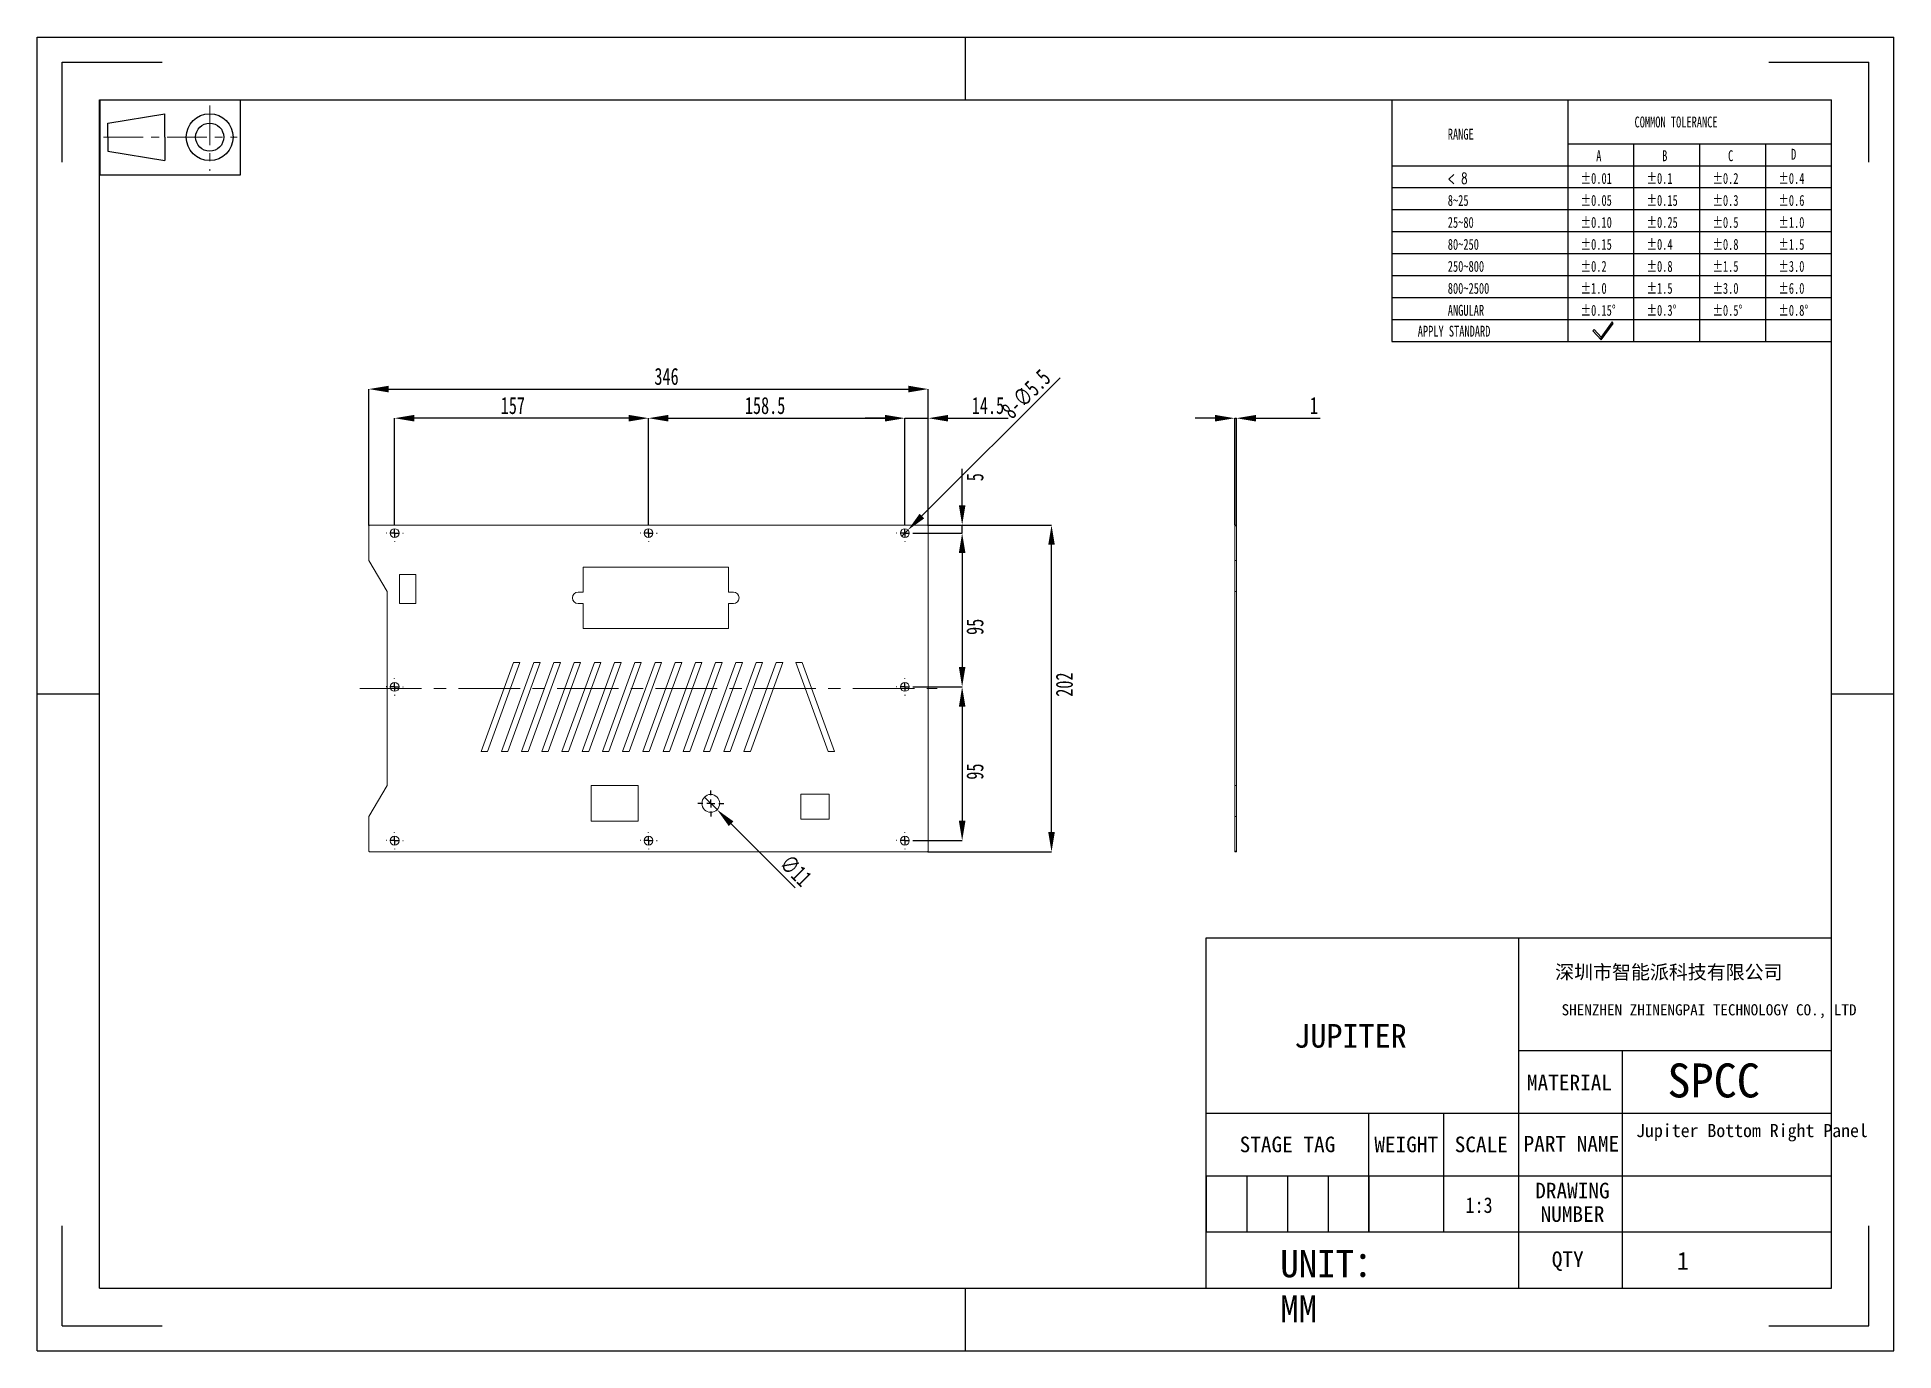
# Model space of a CAD drawing. Header units: millimetres. Extents: x 348 to 731, y -3 to 268.
import ezdxf

# ---------------------------------------------------------------- set-up
doc = ezdxf.new("R2010")
doc.units = ezdxf.units.MM
doc.header["$PDSIZE"] = -1
doc.linetypes.add('CENTER', pattern=[10.16, 6.35, -1.27, 1.27, -1.27])
doc.linetypes.add('CENTERX2', pattern=[20.32, 12.7, -2.54, 2.54, -2.54])
doc.layers.add('DEFAULT_1', color=7, linetype='CENTER', lineweight=18)
doc.layers.add('尺寸线层', color=3, linetype='Continuous', lineweight=18)
doc.layers.add('图框', color=7, linetype='Continuous')
doc.styles.add('SLDTEXTSTYLE4', font='TXT', dxfattribs={"width": 0.7})
doc.styles.add('SLDTEXTSTYLE5', font='TXT', dxfattribs={"width": 0.642857, "bigfont": 'bigfont'})
doc.styles.add('TEXTSTYLE_2', font='')
doc.styles.add('TEXTSTYLE_3', font='')
doc.styles.get('TEXTSTYLE_2').set_extended_font_data('宋体')
doc.styles.get('TEXTSTYLE_3').set_extended_font_data('宋体')
doc.dimstyles.new('SLDDIMSTYLE0', dxfattribs={"dimtxt": 3.5, "dimasz": 4.08, "dimexe": 0, "dimexo": 0.0625, "dimgap": 0.875, "dimtad": 2, "dimdec": 1, "dimlfac": 3, "dimrnd": 1e-09, "dimzin": 12, "dimdsep": 46, "dimtxsty": 'SLDTEXTSTYLE4', "dimsah": 1, "dimcen": 0.09, "dimadec": 0, "dimazin": 3, "dimtfac": 1, "dimtdec": 1, "dimtofl": 0, "dimtmove": 0, "dimatfit": 3, "dimfxl": 1, "dimfrac": 2, "dimtolj": 1, "dimtzin": 12, "dimarcsym": 0})
doc.dimstyles.new('SLDDIMSTYLE1', dxfattribs={"dimtxt": 3.5, "dimasz": 4.08, "dimexe": 0, "dimexo": 0.0625, "dimgap": 0.875, "dimtad": 2, "dimdec": 1, "dimlfac": 3, "dimrnd": 1e-09, "dimzin": 12, "dimdsep": 46, "dimtxsty": 'SLDTEXTSTYLE4', "dimsah": 1, "dimcen": 0.09, "dimadec": 0, "dimazin": 3, "dimtfac": 1, "dimtdec": 1, "dimtmove": 0, "dimatfit": 0, "dimfxl": 1, "dimfrac": 2, "dimtolj": 1, "dimtzin": 12, "dimarcsym": 0})
doc.dimstyles.new('SLDDIMSTYLE2', dxfattribs={"dimtxt": 3.5, "dimasz": 4.08, "dimexe": 0, "dimexo": 0.0625, "dimgap": 0.875, "dimtad": 2, "dimdec": 1, "dimlfac": 3, "dimrnd": 1e-09, "dimzin": 12, "dimdsep": 46, "dimtxsty": 'SLDTEXTSTYLE4', "dimblk1": 'NONE', "dimsah": 1, "dimcen": 0, "dimadec": 0, "dimazin": 3, "dimtfac": 1, "dimtdec": 1, "dimtmove": 0, "dimatfit": 3, "dimldrblk": 'NONE', "dimfxl": 1, "dimfrac": 2, "dimtolj": 1, "dimtzin": 12, "dimarcsym": 0})
doc.dimstyles.new('SLDDIMSTYLE3', dxfattribs={"dimtxt": 3.5, "dimasz": 4.08, "dimexe": 0, "dimexo": 0.0625, "dimgap": 0.875, "dimtad": 2, "dimdec": 1, "dimlfac": 3, "dimrnd": 1e-09, "dimzin": 12, "dimdsep": 46, "dimtxsty": 'SLDTEXTSTYLE4', "dimblk1": 'NONE', "dimsah": 1, "dimcen": 0, "dimadec": 0, "dimazin": 3, "dimtfac": 1, "dimtdec": 1, "dimtmove": 0, "dimatfit": 3, "dimldrblk": 'NONE', "dimfxl": 1, "dimfrac": 2, "dimtolj": 1, "dimtzin": 12, "dimarcsym": 0})

# ---------------------------------------------------------------- blocks, each defined once
blk = doc.blocks.new('_D')
at = {"layer": 'Defpoints', "color": 0, "transparency": 16777216}
for p in [(531.84, 195.2), (416.51, 167.03), (531.84, 167.03)]:
    blk.add_point(p, dxfattribs=at)
at = {"layer": '图框', "color": 0, "lineweight": -2, "transparency": 16777216}
for p, q in [((416.51, 167.09), (416.51, 195.2)), ((420.59, 195.2), (527.76, 195.2)), ((531.84, 167.09), (531.84, 195.2))]:
    blk.add_line(p, q, dxfattribs=at)
at = {"layer": '图框', "color": 0, "transparency": 16777216}
for points in [[(420.59, 195.88), (420.59, 194.52), (416.51, 195.2)], [(527.76, 195.88), (527.76, 194.52), (531.84, 195.2)]]:
    blk.add_solid(points, dxfattribs=at)
at = {"layer": '图框', "color": 0, "transparency": 16777216, "insert": (477.89, 199.57), "char_height": 3.5, "attachment_point": 2, "style": 'SLDTEXTSTYLE4'}
blk.add_mtext('\\A1;346', dxfattribs=at)
blk = doc.blocks.new('_D_1')
at = {"layer": 'Defpoints', "color": 0, "transparency": 16777216}
for p in [(531.84, 189.2), (527.01, 167.28), (531.84, 167.03)]:
    blk.add_point(p, dxfattribs=at)
at = {"layer": '图框', "color": 0, "lineweight": -2, "transparency": 16777216}
for p, q in [((522.93, 189.2), (518.85, 189.2)), ((527.01, 167.34), (527.01, 189.2)), ((527.01, 189.2), (531.84, 189.2)), ((531.84, 167.09), (531.84, 189.2)), ((535.92, 189.2), (548.29, 189.2))]:
    blk.add_line(p, q, dxfattribs=at)
at = {"layer": '图框', "color": 0, "transparency": 16777216}
for points in [[(522.93, 189.88), (522.93, 188.52), (527.01, 189.2)], [(535.92, 189.88), (535.92, 188.52), (531.84, 189.2)]]:
    blk.add_solid(points, dxfattribs=at)
at = {"layer": '图框', "color": 0, "transparency": 16777216, "insert": (544.14, 193.57), "char_height": 3.5, "attachment_point": 2, "style": 'SLDTEXTSTYLE4'}
blk.add_mtext('\\A1;14.5', dxfattribs=at)
blk = doc.blocks.new('_D_2')
at = {"layer": 'Defpoints', "color": 0, "transparency": 16777216}
for p in [(527.01, 189.2), (474.18, 167.28), (527.01, 167.28)]:
    blk.add_point(p, dxfattribs=at)
at = {"layer": '图框', "color": 0, "lineweight": -2, "transparency": 16777216}
for p, q in [((474.18, 167.34), (474.18, 189.2)), ((478.26, 189.2), (522.93, 189.2)), ((527.01, 167.34), (527.01, 189.2))]:
    blk.add_line(p, q, dxfattribs=at)
at = {"layer": '图框', "color": 0, "transparency": 16777216}
for points in [[(478.26, 189.88), (478.26, 188.52), (474.18, 189.2)], [(522.93, 189.88), (522.93, 188.52), (527.01, 189.2)]]:
    blk.add_solid(points, dxfattribs=at)
at = {"layer": '图框', "color": 0, "transparency": 16777216, "insert": (498.2, 193.57), "char_height": 3.5, "attachment_point": 2, "style": 'SLDTEXTSTYLE4'}
blk.add_mtext('\\A1;158.5', dxfattribs=at)
blk = doc.blocks.new('_D_3')
at = {"layer": 'Defpoints', "color": 0, "transparency": 16777216}
for p in [(421.84, 189.2), (421.84, 167.28), (474.18, 167.28)]:
    blk.add_point(p, dxfattribs=at)
at = {"layer": '图框', "color": 0, "lineweight": -2, "transparency": 16777216}
for p, q in [((421.84, 167.34), (421.84, 189.2)), ((470.1, 189.2), (425.92, 189.2)), ((474.18, 167.34), (474.18, 189.2))]:
    blk.add_line(p, q, dxfattribs=at)
at = {"layer": '图框', "color": 0, "transparency": 16777216}
for points in [[(425.92, 189.88), (425.92, 188.52), (421.84, 189.2)], [(470.1, 189.88), (470.1, 188.52), (474.18, 189.2)]]:
    blk.add_solid(points, dxfattribs=at)
at = {"layer": '图框', "color": 0, "transparency": 16777216, "insert": (446.22, 193.57), "char_height": 3.5, "attachment_point": 2, "style": 'SLDTEXTSTYLE4'}
blk.add_mtext('\\A1;157', dxfattribs=at)
blk = doc.blocks.new('_D_4')
at = {"layer": 'Defpoints', "color": 0, "transparency": 16777216}
for p in [(531.68, 167.2), (557.24, 167.2), (531.68, 99.86)]:
    blk.add_point(p, dxfattribs=at)
at = {"layer": '图框', "color": 0, "lineweight": -2, "transparency": 16777216}
for p, q in [((531.74, 167.2), (557.24, 167.2)), ((557.24, 103.94), (557.24, 163.12)), ((531.74, 99.86), (557.24, 99.86))]:
    blk.add_line(p, q, dxfattribs=at)
at = {"layer": '图框', "color": 0, "transparency": 16777216}
for points in [[(556.56, 163.12), (557.92, 163.12), (557.24, 167.2)], [(556.56, 103.94), (557.92, 103.94), (557.24, 99.86)]]:
    blk.add_solid(points, dxfattribs=at)
at = {"layer": '图框', "color": 0, "transparency": 16777216, "insert": (558.12, 134.33), "char_height": 3.5, "attachment_point": 2, "rotation": 90, "style": 'SLDTEXTSTYLE4'}
blk.add_mtext('\\A1;202', dxfattribs=at)
blk = doc.blocks.new('_D_5')
at = {"layer": 'Defpoints', "color": 0, "transparency": 16777216}
for p in [(528.76, 165.53), (531.68, 167.2), (538.82, 167.2)]:
    blk.add_point(p, dxfattribs=at)
at = {"layer": '图框', "color": 0, "lineweight": -2, "transparency": 16777216}
for p, q in [((538.82, 171.28), (538.82, 178.74)), ((528.82, 165.53), (538.82, 165.53)), ((531.74, 167.2), (538.82, 167.2)), ((538.82, 165.53), (538.82, 167.2)), ((538.82, 161.45), (538.82, 157.37))]:
    blk.add_line(p, q, dxfattribs=at)
at = {"layer": '图框', "color": 0, "transparency": 16777216}
for points in [[(538.14, 171.28), (539.5, 171.28), (538.82, 167.2)], [(538.14, 161.45), (539.5, 161.45), (538.82, 165.53)]]:
    blk.add_solid(points, dxfattribs=at)
at = {"layer": '图框', "color": 0, "transparency": 16777216, "insert": (539.69, 177.05), "char_height": 3.5, "attachment_point": 2, "rotation": 90, "style": 'SLDTEXTSTYLE4'}
blk.add_mtext('\\A1;5', dxfattribs=at)
blk = doc.blocks.new('_D_6')
at = {"layer": 'Defpoints', "color": 0, "transparency": 16777216}
for p in [(528.76, 165.53), (528.76, 133.86), (538.82, 133.86)]:
    blk.add_point(p, dxfattribs=at)
at = {"layer": '图框', "color": 0, "lineweight": -2, "transparency": 16777216}
for p, q in [((528.82, 165.53), (538.82, 165.53)), ((538.82, 161.45), (538.82, 137.94)), ((528.82, 133.86), (538.82, 133.86))]:
    blk.add_line(p, q, dxfattribs=at)
at = {"layer": '图框', "color": 0, "transparency": 16777216}
for points in [[(538.14, 161.45), (539.5, 161.45), (538.82, 165.53)], [(538.14, 137.94), (539.5, 137.94), (538.82, 133.86)]]:
    blk.add_solid(points, dxfattribs=at)
at = {"layer": '图框', "color": 0, "transparency": 16777216, "insert": (539.69, 146.23), "char_height": 3.5, "attachment_point": 2, "rotation": 90, "style": 'SLDTEXTSTYLE4'}
blk.add_mtext('\\A1;95', dxfattribs=at)
blk = doc.blocks.new('_D_7')
at = {"layer": 'Defpoints', "color": 0, "transparency": 16777216}
for p in [(528.76, 133.86), (528.76, 102.2), (538.82, 102.2)]:
    blk.add_point(p, dxfattribs=at)
at = {"layer": '图框', "color": 0, "lineweight": -2, "transparency": 16777216}
for p, q in [((528.82, 133.86), (538.82, 133.86)), ((538.82, 129.78), (538.82, 106.28)), ((528.82, 102.2), (538.82, 102.2))]:
    blk.add_line(p, q, dxfattribs=at)
at = {"layer": '图框', "color": 0, "transparency": 16777216}
for points in [[(538.14, 129.78), (539.5, 129.78), (538.82, 133.86)], [(538.14, 106.28), (539.5, 106.28), (538.82, 102.2)]]:
    blk.add_solid(points, dxfattribs=at)
at = {"layer": '图框', "color": 0, "transparency": 16777216, "insert": (539.69, 116.41), "char_height": 3.5, "attachment_point": 2, "rotation": 90, "style": 'SLDTEXTSTYLE4'}
blk.add_mtext('\\A1;95', dxfattribs=at)
blk = doc.blocks.new('_D_8')
at = {"layer": 'Defpoints', "color": 0, "transparency": 16777216}
for p in [(485.71, 111.16), (488.31, 108.57)]:
    blk.add_point(p, dxfattribs=at)
at = {"layer": '图框', "color": 0, "lineweight": -2, "transparency": 16777216}
for p, q in [((485.71, 111.16), (488.31, 108.57)), ((504.42, 92.45), (491.19, 105.68))]:
    blk.add_line(p, q, dxfattribs=at)
at = {"layer": '图框', "color": 0, "transparency": 16777216}
blk.add_solid([(491.67, 106.16), (490.71, 105.2), (488.31, 108.57)], dxfattribs=at)
at = {"layer": '图框', "color": 0, "transparency": 16777216, "insert": (503.43, 99.63), "char_height": 3.5, "attachment_point": 1, "rotation": 315, "style": 'SLDTEXTSTYLE4'}
blk.add_mtext('\\A1;∅11', dxfattribs=at)
blk = doc.blocks.new('_NONE')
blk = doc.blocks.new('_D_9')
at = {"layer": 'Defpoints', "color": 0, "transparency": 16777216}
for p in [(526.36, 164.88), (527.66, 166.18)]:
    blk.add_point(p, dxfattribs=at)
at = {"layer": '图框', "color": 0, "lineweight": -2, "transparency": 16777216}
for p, q in [((559, 197.52), (530.54, 169.06)), ((526.36, 164.88), (527.66, 166.18))]:
    blk.add_line(p, q, dxfattribs=at)
at = {"layer": '图框', "color": 0, "transparency": 16777216}
blk.add_solid([(530.06, 169.54), (531.02, 168.58), (527.66, 166.18)], dxfattribs=at)
at = {"layer": '图框', "color": 0, "transparency": 16777216, "insert": (546.62, 191.33), "char_height": 3.5, "attachment_point": 1, "rotation": 45, "style": 'SLDTEXTSTYLE4'}
blk.add_mtext('\\A1;8-∅5.5', dxfattribs=at)
blk = doc.blocks.new('SW_CENTERMARKSYMBOL_0')
at = {"layer": '图框', "color": 0}
for p, q in [((-1.67, 0), (-2.67, 0)), ((0, 0), (-0.83, 0)), ((0, 1.67), (0, 2.67)), ((0, 0), (0, 0.83)), ((0, 0), (0, -0.83)), ((0, 0), (0.83, 0)), ((1.67, 0), (2.67, 0)), ((0, -1.67), (0, -2.67))]:
    blk.add_line(p, q, dxfattribs=at)
blk = doc.blocks.new('SW_CENTERMARKSYMBOL_1')
at = {"layer": '图框', "color": 0}
for p, q in [((-1.67, 0), (-1.75, 0)), ((0, 0), (-0.83, 0)), ((0, 1.67), (0, 1.75)), ((0, 0), (0, 0.83)), ((0, 0), (0, -0.83)), ((0, 0), (0.83, 0)), ((1.67, 0), (1.75, 0)), ((0, -1.67), (0, -1.75))]:
    blk.add_line(p, q, dxfattribs=at)
blk = doc.blocks.new('SW_CENTERMARKSYMBOL_2')
at = {"layer": '图框', "color": 0}
for p, q in [((-1.67, 0), (-1.75, 0)), ((0, 0), (-0.83, 0)), ((0, 1.67), (0, 1.75)), ((0, 0), (0, 0.83)), ((0, 0), (0, -0.83)), ((0, 0), (0.83, 0)), ((1.67, 0), (1.75, 0)), ((0, -1.67), (0, -1.75))]:
    blk.add_line(p, q, dxfattribs=at)
blk = doc.blocks.new('SW_CENTERMARKSYMBOL_3')
at = {"layer": '图框', "color": 0}
for p, q in [((-1.67, 0), (-1.75, 0)), ((0, 0), (-0.83, 0)), ((0, 1.67), (0, 1.75)), ((0, 0), (0, 0.83)), ((0, 0), (0, -0.83)), ((0, 0), (0.83, 0)), ((1.67, 0), (1.75, 0)), ((0, -1.67), (0, -1.75))]:
    blk.add_line(p, q, dxfattribs=at)
blk = doc.blocks.new('SW_CENTERMARKSYMBOL_4')
at = {"layer": '图框', "color": 0}
for p, q in [((-1.67, 0), (-1.75, 0)), ((0, 0), (-0.83, 0)), ((0, 1.67), (0, 1.75)), ((0, 0), (0, 0.83)), ((0, 0), (0, -0.83)), ((0, 0), (0.83, 0)), ((1.67, 0), (1.75, 0)), ((0, -1.67), (0, -1.75))]:
    blk.add_line(p, q, dxfattribs=at)
blk = doc.blocks.new('SW_CENTERMARKSYMBOL_5')
at = {"layer": '图框', "color": 0}
for p, q in [((-1.67, 0), (-1.75, 0)), ((0, 0), (-0.83, 0)), ((0, 1.67), (0, 1.75)), ((0, 0), (0, 0.83)), ((0, 0), (0, -0.83)), ((0, 0), (0.83, 0)), ((1.67, 0), (1.75, 0)), ((0, -1.67), (0, -1.75))]:
    blk.add_line(p, q, dxfattribs=at)
blk = doc.blocks.new('SW_CENTERMARKSYMBOL_6')
at = {"layer": '图框', "color": 0}
for p, q in [((-1.67, 0), (-1.75, 0)), ((0, 0), (-0.83, 0)), ((0, 1.67), (0, 1.75)), ((0, 0), (0, 0.83)), ((0, 0), (0, -0.83)), ((0, 0), (0.83, 0)), ((1.67, 0), (1.75, 0)), ((0, -1.67), (0, -1.75))]:
    blk.add_line(p, q, dxfattribs=at)
blk = doc.blocks.new('SW_CENTERMARKSYMBOL_7')
at = {"layer": '图框', "color": 0}
for p, q in [((-1.67, 0), (-1.75, 0)), ((0, 0), (-0.83, 0)), ((0, 1.67), (0, 1.75)), ((0, 0), (0, 0.83)), ((0, 0), (0, -0.83)), ((0, 0), (0.83, 0)), ((1.67, 0), (1.75, 0)), ((0, -1.67), (0, -1.75))]:
    blk.add_line(p, q, dxfattribs=at)
blk = doc.blocks.new('SW_CENTERMARKSYMBOL_8')
at = {"layer": '图框', "color": 0}
for p, q in [((-1.67, 0), (-1.75, 0)), ((0, 0), (-0.83, 0)), ((0, 1.67), (0, 1.75)), ((0, 0), (0, 0.83)), ((0, 0), (0, -0.83)), ((0, 0), (0.83, 0)), ((1.67, 0), (1.75, 0)), ((0, -1.67), (0, -1.75))]:
    blk.add_line(p, q, dxfattribs=at)
blk = doc.blocks.new('_D_10')
at = {"layer": 'Defpoints', "color": 0, "transparency": 16777216}
for p in [(595.33, 189.2), (595, 167.2), (595.33, 167.2)]:
    blk.add_point(p, dxfattribs=at)
at = {"layer": '图框', "color": 0, "lineweight": -2, "transparency": 16777216}
for p, q in [((590.92, 189.2), (586.84, 189.2)), ((595, 167.26), (595, 189.2)), ((595, 189.2), (595.33, 189.2)), ((595.33, 167.26), (595.33, 189.2)), ((599.41, 189.2), (612.61, 189.2))]:
    blk.add_line(p, q, dxfattribs=at)
at = {"layer": '图框', "color": 0, "transparency": 16777216}
for points in [[(590.92, 189.88), (590.92, 188.52), (595, 189.2)], [(599.41, 189.88), (599.41, 188.52), (595.33, 189.2)]]:
    blk.add_solid(points, dxfattribs=at)
at = {"layer": '图框', "color": 0, "transparency": 16777216, "insert": (611.33, 193.57), "char_height": 3.5, "attachment_point": 2, "style": 'SLDTEXTSTYLE4'}
blk.add_mtext('\\A1;1', dxfattribs=at)
blk = doc.blocks.new('96_1')
at = {"color": 7, "linetype": 'Continuous'}
for p, q in [((-11.25, 6), (-11.25, -6)), ((11.25, -6), (11.25, 6)), ((-9.93, 2.25), (-0.82, 3.75)), ((-0.82, 0), (-0.82, 3.75)), ((-9.93, 0), (-9.93, 2.25)), ((-9.93, 0), (-9.93, -2.25)), ((-0.82, 0), (-0.82, -3.75)), ((-9.93, -2.25), (-0.82, -3.75)), ((-11.25, -6), (11.25, -6))]:
    blk.add_line(p, q, dxfattribs=at)
for radius in [3.75, 2.25]:
    blk.add_circle((6.34, 0), radius, dxfattribs=at)
at = {"layer": 'DEFAULT_1', "color": 1, "linetype": 'CENTER'}
for p, q in [((6.34, 5.05), (6.34, -5.36)), ((-10.64, 0), (10.74, 0))]:
    blk.add_line(p, q, dxfattribs=at)

msp = doc.modelspace()

# ---------------------------------------------------------------- linework, layer by layer
at = {"color": 7, "linetype": 'Continuous'}
for p, q in [((348.167, -2.899), (348.167, 267.686)), ((348.167, 267.686), (730.851, 267.686)), ((539.509, 254.801), (539.509, 267.686)), ((730.851, -2.899), (730.851, 267.686)), ((353.321, 241.916), (353.321, 262.532)), ((353.321, 262.532), (373.937, 262.532)), ((705.081, 262.532), (725.697, 262.532)), ((725.697, 241.916), (725.697, 262.532)), ((361.052, 9.986), (361.052, 254.801)), ((361.052, 254.801), (717.966, 254.801)), ((717.966, 9.986), (717.966, 254.801)), ((348.167, 132.394), (361.052, 132.394)), ((717.966, 132.394), (730.851, 132.394)), ((353.321, 2.255), (353.321, 22.871)), ((725.697, 2.255), (725.697, 22.871)), ((361.052, 9.986), (717.966, 9.986)), ((539.509, -2.899), (539.509, 9.986)), ((353.321, 2.255), (373.937, 2.255)), ((705.081, 2.255), (725.697, 2.255)), ((348.167, -2.899), (730.851, -2.899))]:
    msp.add_line(p, q, dxfattribs=at)
for p, q in [((627.393, 254.801), (627.393, 204.986)), ((663.623, 254.801), (663.623, 204.986)), ((663.623, 245.744), (717.966, 245.744)), ((677.208, 245.744), (677.208, 204.986)), ((690.794, 245.744), (690.794, 204.986)), ((704.38, 245.744), (704.38, 204.986)), ((627.393, 241.215), (717.966, 241.215)), ((627.393, 236.687), (717.966, 236.687)), ((627.393, 232.158), (717.966, 232.158)), ((627.393, 227.63), (717.966, 227.63)), ((627.393, 223.101), (717.966, 223.101)), ((627.393, 218.572), (717.966, 218.572)), ((627.393, 214.044), (717.966, 214.044)), ((627.393, 209.515), (717.966, 209.515)), ((669.093, 207.44), (668.824, 207.198)), ((668.824, 207.198), (670.521, 205.313)), ((670.493, 205.886), (669.093, 207.44)), ((672.824, 209.047), (670.493, 205.886)), ((670.521, 205.313), (673.007, 208.685)), ((673.007, 208.685), (672.824, 209.047)), ((627.393, 204.986), (717.966, 204.986)), ((670.521, 205.313), (670.493, 205.886)), ((670.493, 205.886), (670.521, 205.313))]:
    msp.add_line(p, q)
at = {"color": 7, "linetype": 'Continuous', "lineweight": 15}
for p, q in [((416.676, 167.197), (416.51, 167.03)), ((416.51, 159.919), (416.51, 167.03)), ((531.676, 167.197), (416.676, 167.197)), ((531.843, 167.03), (531.676, 167.197)), ((531.843, 167.03), (531.843, 100.03)), ((594.998, 167.197), (595.332, 167.197)), ((594.998, 167.03), (594.998, 167.197)), ((595.332, 167.03), (594.998, 167.03)), ((594.998, 167.03), (594.998, 159.919)), ((595.332, 167.197), (595.332, 167.03)), ((595.332, 159.919), (595.332, 167.03)), ((416.51, 159.919), (420.343, 153.53)), ((426.21, 157.03), (422.876, 157.03)), ((422.876, 157.03), (422.876, 151.03)), ((426.21, 151.03), (426.21, 157.03)), ((490.676, 158.53), (460.676, 158.53)), ((460.676, 158.53), (460.676, 153.364)), ((490.676, 153.364), (490.676, 158.53)), ((594.998, 159.919), (595.332, 159.919)), ((594.998, 153.53), (594.998, 159.919)), ((595.332, 159.919), (595.332, 153.53)), ((420.343, 113.53), (420.343, 153.53)), ((460.676, 153.364), (459.676, 153.364)), ((491.676, 153.364), (490.676, 153.364)), ((594.998, 153.53), (595.332, 153.53)), ((594.998, 153.53), (594.998, 113.53)), ((595.332, 113.53), (595.332, 153.53)), ((422.876, 151.03), (426.21, 151.03)), ((459.676, 151.03), (460.676, 151.03)), ((460.676, 151.03), (460.676, 145.864)), ((490.676, 145.864), (490.676, 151.03)), ((490.676, 151.03), (491.676, 151.03)), ((460.676, 145.864), (490.676, 145.864)), ((446.348, 138.86), (439.676, 120.527)), ((441.009, 120.527), (447.681, 138.861)), ((450.514, 138.861), (443.842, 120.527)), ((445.176, 120.527), (451.848, 138.861)), ((447.681, 138.861), (446.348, 138.86)), ((454.681, 138.861), (448.009, 120.527)), ((449.342, 120.527), (456.014, 138.861)), ((451.848, 138.861), (450.514, 138.861)), ((458.848, 138.861), (452.176, 120.527)), ((453.509, 120.527), (460.181, 138.861)), ((456.014, 138.861), (454.681, 138.861)), ((463.014, 138.861), (456.342, 120.528)), ((457.676, 120.528), (464.348, 138.861)), ((460.181, 138.861), (458.848, 138.861)), ((467.181, 138.861), (460.509, 120.528)), ((461.842, 120.528), (468.514, 138.861)), ((464.348, 138.861), (463.014, 138.861)), ((471.348, 138.862), (464.676, 120.528)), ((466.009, 120.528), (472.681, 138.862)), ((468.514, 138.861), (467.181, 138.861)), ((475.514, 138.862), (468.842, 120.528)), ((470.176, 120.528), (476.848, 138.862)), ((472.681, 138.862), (471.348, 138.862)), ((479.681, 138.862), (473.009, 120.528)), ((474.342, 120.528), (481.014, 138.862)), ((476.848, 138.862), (475.514, 138.862)), ((483.848, 138.862), (477.176, 120.528)), ((478.509, 120.528), (485.181, 138.862)), ((481.014, 138.862), (479.681, 138.862)), ((488.014, 138.862), (481.342, 120.529)), ((482.676, 120.529), (489.348, 138.862)), ((485.181, 138.862), (483.848, 138.862)), ((492.181, 138.862), (485.509, 120.529)), ((486.842, 120.529), (493.514, 138.862)), ((489.348, 138.862), (488.014, 138.862)), ((496.348, 138.863), (489.676, 120.529)), ((491.009, 120.529), (497.681, 138.863)), ((493.514, 138.862), (492.181, 138.862)), ((500.514, 138.863), (493.842, 120.529)), ((495.176, 120.529), (501.848, 138.863)), ((497.681, 138.863), (496.348, 138.863)), ((501.848, 138.863), (500.514, 138.863)), ((505.848, 138.863), (504.514, 138.863)), ((504.514, 138.863), (511.188, 120.53)), ((512.521, 120.53), (505.848, 138.863)), ((439.676, 120.527), (441.009, 120.527)), ((443.842, 120.527), (445.176, 120.527)), ((448.009, 120.527), (449.342, 120.527)), ((452.176, 120.527), (453.509, 120.527)), ((456.342, 120.528), (457.676, 120.528)), ((460.509, 120.528), (461.842, 120.528)), ((464.676, 120.528), (466.009, 120.528)), ((468.842, 120.528), (470.176, 120.528)), ((473.009, 120.528), (474.342, 120.528)), ((477.176, 120.528), (478.509, 120.528)), ((481.342, 120.529), (482.676, 120.529)), ((485.509, 120.529), (486.842, 120.529)), ((489.676, 120.529), (491.009, 120.529)), ((493.842, 120.529), (495.176, 120.529)), ((511.188, 120.53), (512.521, 120.53)), ((416.51, 107.142), (420.343, 113.53)), ((462.343, 113.53), (462.343, 106.197)), ((472.01, 113.53), (462.343, 113.53)), ((472.01, 106.197), (472.01, 113.53)), ((505.593, 111.78), (505.593, 106.614)), ((511.426, 111.78), (505.593, 111.78)), ((511.426, 106.614), (511.426, 111.78)), ((594.998, 113.53), (595.332, 113.53)), ((594.998, 113.53), (594.998, 107.142)), ((595.332, 107.142), (595.332, 113.53)), ((416.51, 100.03), (416.51, 107.142)), ((462.343, 106.197), (472.01, 106.197)), ((505.593, 106.614), (511.426, 106.614)), ((594.998, 107.142), (595.332, 107.142)), ((594.998, 107.142), (594.998, 100.03)), ((595.332, 100.03), (595.332, 107.142)), ((416.51, 100.03), (416.676, 99.864)), ((416.676, 99.864), (531.676, 99.864)), ((531.676, 99.864), (531.843, 100.03)), ((594.998, 100.03), (595.332, 100.03)), ((594.998, 99.864), (594.998, 100.03)), ((595.332, 99.864), (594.998, 99.864)), ((595.332, 100.03), (595.332, 99.864))]:
    msp.add_line(p, q, dxfattribs=at)
at = {"color": 2, "linetype": 'Continuous'}
for p, q in [((589.116, 46.064), (589.116, 82.142)), ((589.116, 46.064), (589.116, 82.142)), ((589.116, 82.142), (653.541, 82.142)), ((653.541, 33.179), (653.541, 82.142)), ((653.541, 58.949), (653.541, 82.142)), ((653.541, 82.142), (717.966, 82.142)), ((653.541, 46.064), (653.541, 82.142)), ((717.966, 58.949), (717.966, 82.142)), ((653.541, 58.949), (717.966, 58.949)), ((674.831, 58.949), (674.831, 9.986)), ((717.966, 33.179), (717.966, 58.949)), ((589.116, 9.986), (589.116, 46.064)), ((589.116, 46.064), (653.541, 46.064)), ((589.116, 33.179), (589.116, 46.064)), ((589.116, 46.064), (622.617, 46.064)), ((622.617, 33.179), (622.617, 46.064)), ((622.617, 33.179), (622.617, 46.064)), ((622.617, 46.064), (653.541, 46.064)), ((638.079, 33.179), (638.079, 46.064)), ((653.541, 46.064), (717.966, 46.064)), ((653.541, 33.179), (653.541, 46.064)), ((589.116, 21.583), (589.116, 33.179)), ((589.116, 33.179), (622.617, 33.179)), ((589.116, 33.179), (622.617, 33.179)), ((589.116, 33.179), (622.617, 33.179)), ((589.116, 33.179), (589.116, 21.583)), ((597.491, 33.179), (597.491, 21.583)), ((605.867, 33.179), (605.867, 21.583)), ((614.242, 33.179), (614.242, 21.583)), ((622.617, 21.583), (622.617, 33.179)), ((622.617, 21.583), (622.617, 33.179)), ((622.617, 33.179), (653.541, 33.179)), ((622.617, 33.179), (653.541, 33.179)), ((622.617, 33.179), (622.617, 21.583)), ((638.079, 21.583), (638.079, 33.179)), ((653.541, 9.986), (653.541, 33.179)), ((653.541, 33.179), (717.966, 33.179)), ((653.541, 33.179), (717.966, 33.179)), ((653.541, 21.583), (653.541, 33.179)), ((717.966, 9.986), (717.966, 33.179)), ((589.116, 9.986), (589.116, 21.583)), ((589.116, 21.583), (653.541, 21.583)), ((589.116, 21.583), (622.617, 21.583)), ((589.116, 21.583), (622.617, 21.583)), ((622.617, 21.583), (653.541, 21.583)), ((653.541, 9.986), (653.541, 21.583)), ((653.541, 21.583), (717.966, 21.583)), ((486.036, 9.986), (516.96, 9.986)), ((516.96, 9.986), (537.576, 9.986)), ((537.576, 9.986), (568.5, 9.986)), ((568.5, 9.986), (589.116, 9.986)), ((589.116, 9.986), (653.541, 9.986)), ((653.541, 9.986), (717.966, 9.986))]:
    msp.add_line(p, q, dxfattribs=at)
at = {"color": 7, "linetype": 'Continuous', "lineweight": 15}
for centre, radius in [((421.843, 165.53), 0.917), ((474.176, 165.53), 0.917), ((527.01, 165.53), 0.917), ((421.843, 133.864), 0.917), ((527.01, 133.864), 0.917), ((487.01, 109.864), 1.833), ((421.843, 102.197), 0.917), ((474.176, 102.197), 0.917), ((527.01, 102.197), 0.917)]:
    msp.add_circle(centre, radius, dxfattribs=at)
for centre, start, end in [((459.676, 152.197), 90, 270), ((491.676, 152.197), 270, 90)]:
    msp.add_arc(centre, 1.167, start, end, dxfattribs=at)
at = {"layer": '图框', "linetype": 'CENTERX2', "lineweight": 0}
msp.add_line((414.676, 133.53), (533.676, 133.53), dxfattribs=at)

# ---------------------------------------------------------------- block references
at = {"color": 2, "linetype": 'Continuous', "xscale": 1.288499418886255, "yscale": 1.288499418886255, "zscale": 1.288499418886255}
msp.add_blockref('96_1', (375.56, 247.09), dxfattribs=at)
at = {"layer": '图框'}
for name, p in [('SW_CENTERMARKSYMBOL_1', (421.843, 165.53)), ('SW_CENTERMARKSYMBOL_4', (474.176, 165.53)), ('SW_CENTERMARKSYMBOL_2', (527.01, 165.53)), ('SW_CENTERMARKSYMBOL_7', (421.843, 133.864)), ('SW_CENTERMARKSYMBOL_8', (527.01, 133.864)), ('SW_CENTERMARKSYMBOL_0', (487.01, 109.864)), ('SW_CENTERMARKSYMBOL_5', (421.843, 102.197)), ('SW_CENTERMARKSYMBOL_3', (474.176, 102.197)), ('SW_CENTERMARKSYMBOL_6', (527.01, 102.197))]:
    msp.add_blockref(name, p, dxfattribs=at)

# ---------------------------------------------------------------- texts
at = {"attachment_point": 1}
for s, insert, char_height, width, style in [('RANGE', (638.912, 248.831), 2.246, 22.05942, 'SLDTEXTSTYLE4'), ('COMMON TOLERANCE', (677.404, 251.332), 2.24599, 73.94176, 'SLDTEXTSTYLE4'), ('A', (669.505, 244.388), 2.246, 3.245, 'SLDTEXTSTYLE4'), ('B', (683.091, 244.388), 2.246, 3.19312, 'SLDTEXTSTYLE4'), ('C', (696.677, 244.388), 2.246, 3.23085, 'SLDTEXTSTYLE4'), ('D', (709.661, 244.693), 2.246, 3.19312, 'SLDTEXTSTYLE4'), ('< 8', (638.912, 239.718), 2.246, 10.7794, 'SLDTEXTSTYLE5'), ('%%P0.01', (666.309, 239.718), 2.246, 15.72506, 'SLDTEXTSTYLE4'), ('%%P0.1', (679.895, 239.718), 2.246, 11.79144, 'SLDTEXTSTYLE4'), ('%%P0.2', (693.481, 239.718), 2.246, 13.41394, 'SLDTEXTSTYLE4'), ('%%P0.4', (707.067, 239.718), 2.246, 13.36206, 'SLDTEXTSTYLE4'), ('8~25', (638.912, 235.189), 2.246, 17.39473, 'SLDTEXTSTYLE4'), ('%%P0.05', (666.309, 235.189), 2.246, 17.34757, 'SLDTEXTSTYLE4'), ('%%P0.15', (679.895, 235.189), 2.246, 16.5599, 'SLDTEXTSTYLE4'), ('%%P0.3', (693.481, 235.189), 2.246, 13.41394, 'SLDTEXTSTYLE4'), ('%%P0.6', (707.067, 235.189), 2.246, 13.41394, 'SLDTEXTSTYLE4'), ('25~80', (638.912, 230.661), 2.246, 21.32836, 'SLDTEXTSTYLE4'), ('%%P0.10', (666.309, 230.661), 2.246, 15.77695, 'SLDTEXTSTYLE4'), ('%%P0.25', (679.895, 230.661), 2.246, 18.13052, 'SLDTEXTSTYLE4'), ('%%P0.5', (693.481, 230.661), 2.246, 13.41394, 'SLDTEXTSTYLE4'), ('%%P1.0', (707.067, 230.661), 2.246, 11.84332, 'SLDTEXTSTYLE4'), ('80~250', (638.912, 226.132), 2.246, 25.26198, 'SLDTEXTSTYLE4'), ('%%P0.15', (666.309, 226.132), 2.246, 16.5599, 'SLDTEXTSTYLE4'), ('%%P0.4', (679.895, 226.132), 2.246, 13.36206, 'SLDTEXTSTYLE4'), ('%%P0.8', (693.481, 226.132), 2.246, 13.41394, 'SLDTEXTSTYLE4'), ('%%P1.5', (707.067, 226.132), 2.246, 12.62627, 'SLDTEXTSTYLE4'), ('250~800', (638.912, 221.603), 2.246, 29.1956, 'SLDTEXTSTYLE4'), ('%%P0.2', (666.309, 221.603), 2.246, 13.41394, 'SLDTEXTSTYLE4'), ('%%P0.8', (679.895, 221.603), 2.246, 13.41394, 'SLDTEXTSTYLE4'), ('%%P1.5', (693.481, 221.603), 2.246, 12.62627, 'SLDTEXTSTYLE4'), ('%%P3.0', (707.067, 221.603), 2.246, 13.41394, 'SLDTEXTSTYLE4'), ('800~2500', (638.912, 217.075), 2.246, 33.12923, 'SLDTEXTSTYLE4'), ('%%P1.0', (666.309, 217.075), 2.246, 11.84332, 'SLDTEXTSTYLE4'), ('%%P1.5', (679.895, 217.075), 2.246, 12.62627, 'SLDTEXTSTYLE4'), ('%%P3.0', (693.481, 217.075), 2.246, 13.41394, 'SLDTEXTSTYLE4'), ('%%P6.0', (707.067, 217.075), 2.246, 13.41394, 'SLDTEXTSTYLE4'), ('ANGULAR', (638.912, 212.546), 2.246, 31.54446, 'SLDTEXTSTYLE4'), ('%%P0.15%%D', (666.309, 212.546), 2.246, 19.72472, 'SLDTEXTSTYLE4'), ('%%P0.3%%D', (679.895, 212.546), 2.246, 16.57876, 'SLDTEXTSTYLE4'), ('%%P0.5%%D', (693.481, 212.546), 2.246, 16.57876, 'SLDTEXTSTYLE4'), ('%%P0.8%%D', (707.067, 212.546), 2.246, 16.57876, 'SLDTEXTSTYLE4'), ('APPLY STANDARD', (632.719, 208.248), 2.24599, 64.56049, 'SLDTEXTSTYLE4')]:
    msp.add_mtext(s, dxfattribs=dict(at, insert=insert, char_height=char_height, width=width, style=style))
at = {"color": 7, "linetype": 'Continuous', "insert": (684.478, 76.546), "char_height": 2.86391, "width": 67.94821, "attachment_point": 2, "style": 'TEXTSTYLE_2'}
msp.add_mtext('深圳市智能派科技有限公司', dxfattribs=at)
at = {"color": 7, "linetype": 'Continuous', "attachment_point": 2, "line_spacing_factor": 0.9, "style": 'TEXTSTYLE_3'}
for s, insert, char_height, width in [('MATERIAL\\P ', (663.992, 53.964), 3.2212, 46.56486), ('STAGE TAG ', (605.867, 41.233), 3.2212, 38.95697), ('WEIGHT', (630.348, 41.233), 3.2212, 14.15588), ('SCALE', (645.81, 41.233), 3.2212, 14.15588), ('PART NAME', (664.385, 41.379), 3.2212, 26.98848), ('DRAWING NUMBER', (664.6, 31.725), 3.22125, 26.98848), ('QTY', (663.635, 17.572), 3.2212, 35.95561)]:
    msp.add_mtext(s, dxfattribs=dict(at, insert=insert, char_height=char_height, width=width))
at = {"insert": (642.567, 25.453), "char_height": 3.22125, "width": 7.72133, "attachment_point": 7}
msp.add_mtext('{\\W0.85;1:3}', dxfattribs=at)
at = {"layer": '尺寸线层', "attachment_point": 1}
for s, insert, char_height, width in [('SHENZHEN ZHINENGPAI TECHNOLOGY CO., LTD', (662.371, 68.493), 2.29113, 64.82652), ('JUPITER', (607.269, 64.411), 4.8671, 39.72038), ('SPCC', (684.181, 56.294), 7, 24.85263), ('UNIT：MM', (604.383, 17.845), 5.5885, 21.66224)]:
    msp.add_mtext(s, dxfattribs=dict(at, insert=insert, char_height=char_height, width=width))
at = {"layer": '尺寸线层', "linetype": 'CENTERX2', "insert": (677.729, 43.827), "char_height": 3.6, "width": 45.60353, "attachment_point": 1}
msp.add_mtext('{\\H0.75x;Jupiter Bottom Right Panel}', dxfattribs=at)
at = {"layer": '尺寸线层', "ltscale": 0.2, "insert": (686.132, 17.462), "char_height": 3.65, "width": 21.89288, "attachment_point": 1}
msp.add_mtext('1\\P\\P', dxfattribs=at)

# ---------------------------------------------------------------- dimensions: what is measured, and where the dimension line sits
at = {"layer": '图框', "color": 3}
for base, p1, p2, dimstyle, picture, middle in [((531.843, 195.197), (416.51, 167.03), (531.843, 167.03), 'SLDDIMSTYLE0', '_D', (477.888, 195.197)), ((421.843, 189.197), (474.176, 167.28), (421.843, 167.28), 'SLDDIMSTYLE0', '_D_3', (446.223, 189.197)), ((527.01, 189.197), (474.176, 167.28), (527.01, 167.28), 'SLDDIMSTYLE0', '_D_2', (498.199, 189.197)), ((531.843, 189.197), (527.01, 167.28), (531.843, 167.03), 'SLDDIMSTYLE1', '_D_1', (544.145, 189.197)), ((595.332, 189.197), (594.998, 167.197), (595.332, 167.197), 'SLDDIMSTYLE1', '_D_10', (611.332, 189.197))]:
    dim = msp.add_linear_dim(base=base, p1=p1, p2=p2, dimstyle=dimstyle, dxfattribs=at)
    dim.commit()
    dim.dimension.update_dxf_attribs({"geometry": picture, "text_midpoint": middle, "dimtype": 160})
dim = msp.add_diameter_dim_2p(p1=(526.362, 164.882), p2=(527.658, 166.179), text='8-<>', dimstyle='SLDDIMSTYLE3', dxfattribs=at)
dim.commit()
dim.dimension.update_dxf_attribs({"geometry": '_D_9', "text_midpoint": (554.049, 192.57), "dimtype": 163})
for base, p1, p2, dimstyle, picture, middle in [((538.815, 167.197), (528.76, 165.53), (531.676, 167.197), 'SLDDIMSTYLE1', '_D_5', (538.815, 177.049)), ((538.815, 133.864), (528.76, 165.53), (528.76, 133.864), 'SLDDIMSTYLE0', '_D_6', (538.815, 146.226)), ((557.24, 167.197), (531.676, 99.864), (531.676, 167.197), 'SLDDIMSTYLE0', '_D_4', (557.24, 134.327)), ((538.815, 102.197), (528.76, 133.864), (528.76, 102.197), 'SLDDIMSTYLE0', '_D_7', (538.815, 116.406))]:
    dim = msp.add_linear_dim(base=base, p1=p1, p2=p2, angle=90, dimstyle=dimstyle, dxfattribs=at)
    dim.commit()
    dim.dimension.update_dxf_attribs({"geometry": picture, "text_midpoint": middle, "dimtype": 160})
dim = msp.add_diameter_dim_2p(p1=(485.713, 111.16), p2=(488.306, 108.567), dimstyle='SLDDIMSTYLE2', dxfattribs=at)
dim.commit()
dim.dimension.update_dxf_attribs({"geometry": '_D_8', "text_midpoint": (502.071, 94.803), "dimtype": 163})

doc.saveas('drawing.dxf')
